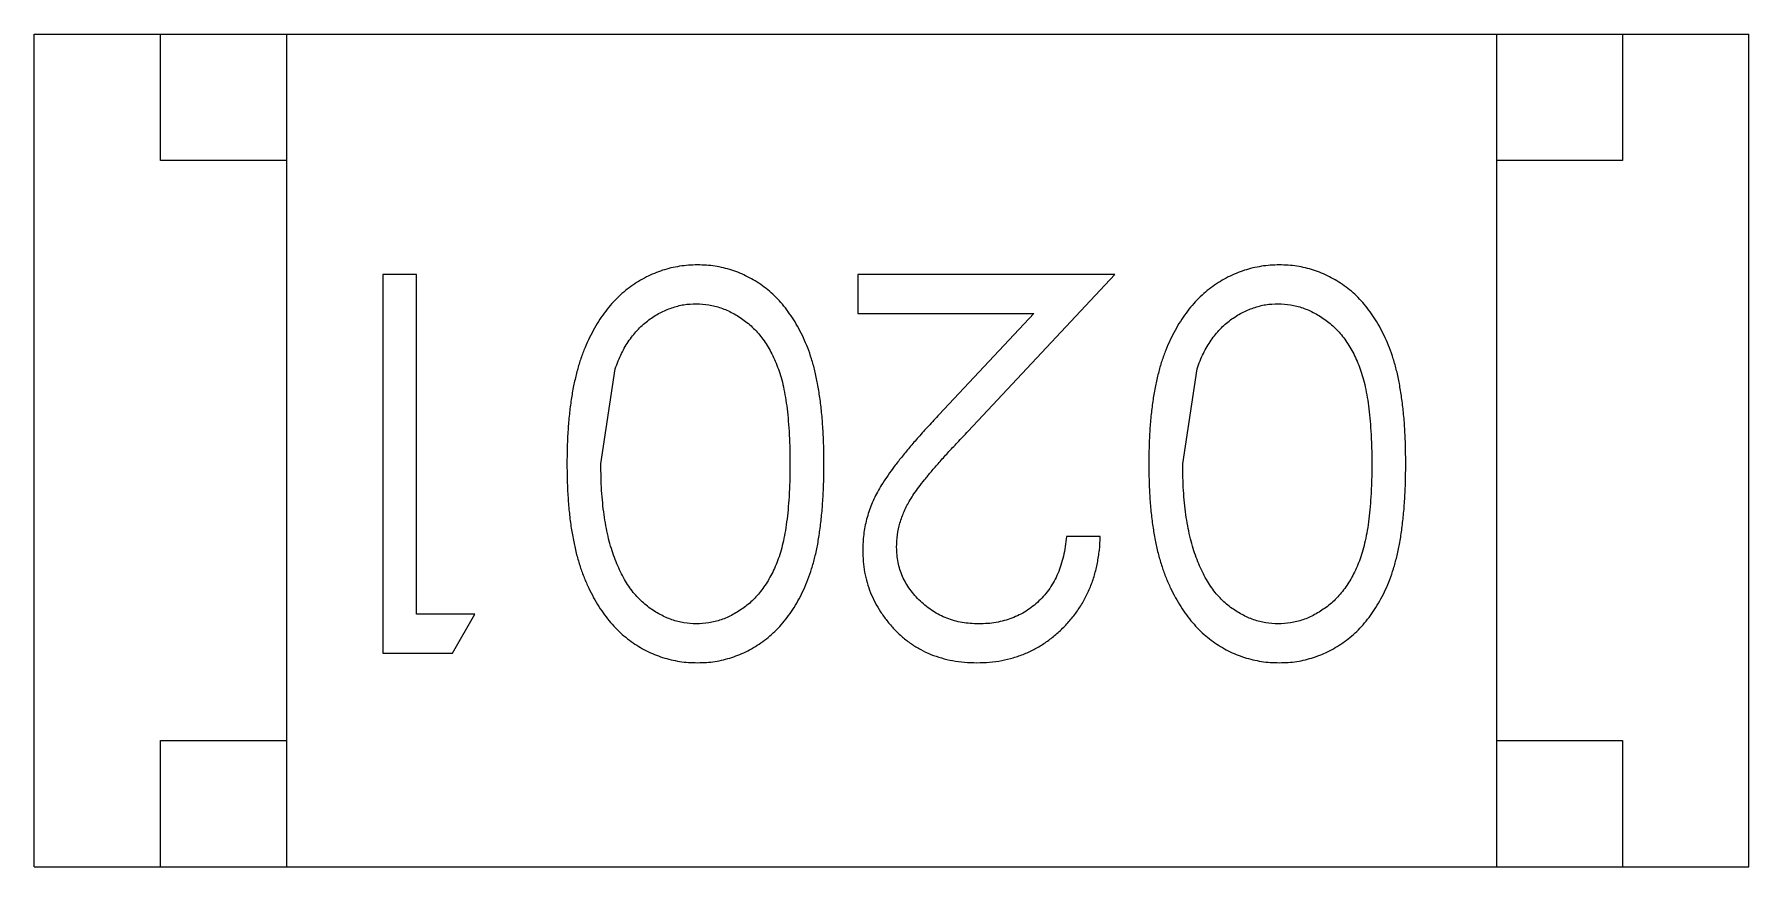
# Model space of a CAD drawing. Header units: inches. Extents: x -13 to 240, y -18 to 126.
# Drawn here: x 211.952 to 212.632, y 29.651 to 29.981 of the extents above; entities that cross this region are included whole.
import ezdxf

# ---------------------------------------------------------------- set-up
doc = ezdxf.new("R2010")
doc.units = ezdxf.units.IN
doc.header["$LTSCALE"] = 1.21
doc.header["$MEASUREMENT"] = 0
doc.layers.get('0').update_dxf_attribs({"linetype": 'CONTINUOUS'})

msp = doc.modelspace()

# ---------------------------------------------------------------- linework, layer by layer
at = {"color": 7, "linetype": 'Continuous'}
for p, q in [((211.95164, 29.98143), (212.63164, 29.98143)), ((211.95164, 29.65143), (211.95164, 29.98143)), ((212.00164, 29.93143), (212.00164, 29.98143)), ((212.05164, 29.98143), (212.05164, 29.65143)), ((212.53164, 29.98143), (212.53164, 29.65143)), ((212.58164, 29.98143), (212.58164, 29.93143)), ((212.63164, 29.65143), (212.63164, 29.98143)), ((212.05164, 29.93143), (212.00164, 29.93143)), ((212.58164, 29.93143), (212.53164, 29.93143)), ((212.1033, 29.88615), (212.08983, 29.88615)), ((212.08983, 29.88615), (212.08983, 29.73615)), ((212.1033, 29.75154), (212.1033, 29.88615)), ((212.38022, 29.88615), (212.2783, 29.88615)), ((212.2783, 29.88615), (212.2783, 29.87077)), ((212.32205, 29.82407), (212.38022, 29.88615)), ((212.2783, 29.87077), (212.3481, 29.87077)), ((212.3481, 29.87077), (212.31057, 29.83071)), ((212.17637, 29.81115), (212.18205, 29.84886)), ((212.40714, 29.81115), (212.41282, 29.84886)), ((212.37445, 29.78231), (212.36099, 29.78231)), ((212.12637, 29.75154), (212.1033, 29.75154)), ((212.11757, 29.73615), (212.12637, 29.75154)), ((212.08983, 29.73615), (212.11757, 29.73615)), ((212.00164, 29.70143), (212.05164, 29.70143)), ((212.00164, 29.65143), (212.00164, 29.70143)), ((212.53164, 29.70143), (212.58164, 29.70143)), ((212.58164, 29.70143), (212.58164, 29.65143)), ((211.95164, 29.65143), (212.63164, 29.65143))]:
    msp.add_line(p, q, dxfattribs=at)
for points, knots in [([(212.21468, 29.89), (212.21349, 29.88998), (212.21112, 29.88995), (212.2076, 29.88949), (212.20417, 29.88885), (212.20082, 29.88791), (212.19756, 29.88669), (212.19436, 29.88527), (212.19127, 29.8835), (212.18826, 29.88152), (212.18537, 29.87927), (212.18264, 29.87673), (212.18004, 29.87397), (212.17763, 29.87091), (212.17538, 29.86761), (212.17331, 29.86404), (212.17138, 29.86024), (212.16961, 29.85617), (212.16798, 29.85179), (212.16667, 29.84704), (212.16549, 29.84195), (212.16453, 29.8365), (212.16383, 29.83068), (212.16328, 29.82451), (212.16299, 29.81798), (212.16294, 29.81351), (212.16291, 29.81121)], [0, 0, 0, 0, 0.033824, 0.067298, 0.10028, 0.133019, 0.165736, 0.198792, 0.232372, 0.266409, 0.301016, 0.336196, 0.371972, 0.408574, 0.446394, 0.485225, 0.525372, 0.567224, 0.611081, 0.65775, 0.70702, 0.759235, 0.814484, 0.873227, 0.934937, 1, 1, 1, 1]), ([(212.26483, 29.81121), (212.26482, 29.8136), (212.26479, 29.81824), (212.26449, 29.825), (212.26399, 29.83136), (212.26327, 29.8373), (212.26237, 29.84283), (212.26132, 29.84798), (212.25999, 29.8527), (212.25848, 29.85704), (212.25678, 29.86104), (212.25492, 29.86476), (212.25291, 29.86823), (212.25073, 29.87143), (212.24843, 29.87441), (212.24596, 29.87713), (212.2433, 29.87957), (212.24051, 29.88176), (212.23759, 29.88368), (212.23457, 29.88537), (212.23148, 29.88683), (212.22828, 29.88796), (212.22501, 29.88888), (212.22166, 29.88953), (212.2182, 29.88994), (212.21587, 29.88998), (212.21468, 29.89)], [0, 0, 0, 0, 0.068113, 0.132564, 0.193427, 0.250218, 0.303569, 0.353576, 0.400235, 0.443586, 0.484619, 0.524292, 0.56238, 0.599049, 0.63494, 0.669782, 0.704009, 0.737842, 0.771098, 0.803896, 0.836415, 0.868639, 0.900715, 0.933378, 0.966213, 1, 1, 1, 1]), ([(212.44545, 29.89), (212.44426, 29.88998), (212.44189, 29.88995), (212.43837, 29.88949), (212.43493, 29.88885), (212.43159, 29.88791), (212.42833, 29.88669), (212.42513, 29.88527), (212.42204, 29.8835), (212.41903, 29.88152), (212.41614, 29.87927), (212.41341, 29.87673), (212.41081, 29.87397), (212.4084, 29.87091), (212.40615, 29.86761), (212.40408, 29.86404), (212.40215, 29.86024), (212.40038, 29.85617), (212.39875, 29.85179), (212.39744, 29.84704), (212.39626, 29.84195), (212.3953, 29.8365), (212.3946, 29.83068), (212.39405, 29.82451), (212.39376, 29.81798), (212.39371, 29.81351), (212.39368, 29.81121)], [0, 0, 0, 0, 0.033824, 0.067298, 0.10028, 0.133019, 0.165736, 0.198792, 0.232372, 0.266409, 0.301016, 0.336196, 0.371972, 0.408574, 0.446394, 0.485225, 0.525372, 0.567224, 0.611081, 0.65775, 0.70702, 0.759235, 0.814484, 0.873227, 0.934937, 1, 1, 1, 1]), ([(212.4956, 29.81121), (212.49559, 29.8136), (212.49556, 29.81824), (212.49526, 29.825), (212.49476, 29.83136), (212.49404, 29.8373), (212.49314, 29.84283), (212.49209, 29.84798), (212.49076, 29.8527), (212.48925, 29.85704), (212.48755, 29.86104), (212.48569, 29.86476), (212.48368, 29.86823), (212.4815, 29.87143), (212.4792, 29.87441), (212.47673, 29.87713), (212.47407, 29.87957), (212.47128, 29.88176), (212.46835, 29.88368), (212.46534, 29.88537), (212.46225, 29.88683), (212.45905, 29.88796), (212.45578, 29.88888), (212.45243, 29.88953), (212.44897, 29.88994), (212.44664, 29.88998), (212.44545, 29.89)], [0, 0, 0, 0, 0.068113, 0.132564, 0.193427, 0.250218, 0.303569, 0.353576, 0.400235, 0.443586, 0.484619, 0.524292, 0.56238, 0.599049, 0.63494, 0.669782, 0.704009, 0.737842, 0.771098, 0.803896, 0.836415, 0.868639, 0.900715, 0.933378, 0.966213, 1, 1, 1, 1]), ([(212.18205, 29.84886), (212.18244, 29.84991), (212.1832, 29.85196), (212.18453, 29.85489), (212.18599, 29.85761), (212.1876, 29.86014), (212.18935, 29.86245), (212.19119, 29.86459), (212.1932, 29.8665), (212.19601, 29.86874), (212.1997, 29.8711), (212.20441, 29.87309), (212.20925, 29.87441), (212.21257, 29.87455), (212.21423, 29.87461)], [0, 0, 0, 0, 0.075949, 0.148549, 0.218996, 0.286119, 0.351826, 0.416074, 0.478265, 0.540325, 0.660405, 0.774606, 0.887187, 1, 1, 1, 1]), ([(212.21423, 29.87461), (212.21588, 29.87453), (212.21919, 29.87437), (212.22406, 29.87306), (212.2288, 29.87099), (212.23257, 29.86861), (212.23542, 29.86631), (212.23748, 29.86439), (212.23936, 29.86224), (212.24114, 29.85993), (212.24277, 29.85742), (212.24423, 29.8547), (212.24559, 29.85181), (212.24684, 29.84869), (212.24793, 29.84528), (212.24885, 29.84151), (212.24961, 29.83737), (212.25029, 29.83286), (212.25075, 29.82796), (212.2511, 29.82269), (212.25136, 29.81704), (212.25137, 29.81316), (212.25137, 29.81115)], [0, 0, 0, 0, 0.060034, 0.120278, 0.182348, 0.247919, 0.281641, 0.315701, 0.350322, 0.385703, 0.421819, 0.459196, 0.497866, 0.538301, 0.58121, 0.628183, 0.679403, 0.734699, 0.794074, 0.858416, 0.927049, 1, 1, 1, 1]), ([(212.41282, 29.84886), (212.41321, 29.84991), (212.41397, 29.85196), (212.4153, 29.85489), (212.41676, 29.85761), (212.41837, 29.86014), (212.42012, 29.86245), (212.42196, 29.86459), (212.42397, 29.8665), (212.42678, 29.86874), (212.43047, 29.8711), (212.43517, 29.87309), (212.44002, 29.87441), (212.44334, 29.87455), (212.445, 29.87461)], [0, 0, 0, 0, 0.075949, 0.148549, 0.218996, 0.286119, 0.351826, 0.416074, 0.478265, 0.540325, 0.660405, 0.774606, 0.887187, 1, 1, 1, 1]), ([(212.445, 29.87461), (212.44665, 29.87453), (212.44996, 29.87437), (212.45483, 29.87306), (212.45957, 29.87099), (212.46334, 29.86861), (212.46619, 29.86631), (212.46825, 29.86439), (212.47013, 29.86224), (212.47191, 29.85993), (212.47354, 29.85742), (212.475, 29.8547), (212.47636, 29.85181), (212.47761, 29.84869), (212.4787, 29.84528), (212.47962, 29.84151), (212.48038, 29.83737), (212.48106, 29.83286), (212.48151, 29.82796), (212.48187, 29.82269), (212.48213, 29.81704), (212.48214, 29.81316), (212.48214, 29.81115)], [0, 0, 0, 0, 0.060034, 0.120278, 0.182348, 0.247919, 0.281641, 0.315701, 0.350322, 0.385703, 0.421819, 0.459196, 0.497866, 0.538301, 0.58121, 0.628183, 0.679403, 0.734699, 0.794074, 0.858416, 0.927049, 1, 1, 1, 1]), ([(212.31057, 29.83071), (212.30913, 29.82917), (212.30636, 29.8262), (212.30241, 29.82186), (212.29885, 29.81772), (212.29566, 29.81384), (212.2928, 29.81022), (212.29034, 29.80683), (212.28824, 29.80368), (212.2859, 29.79986), (212.28359, 29.79511), (212.28167, 29.78921), (212.28044, 29.78313), (212.28029, 29.77899), (212.28022, 29.7769)], [0, 0, 0, 0, 0.09953, 0.192079, 0.277712, 0.357454, 0.429648, 0.495771, 0.555538, 0.608657, 0.707578, 0.804328, 0.901298, 1, 1, 1, 1]), ([(212.29368, 29.7781), (212.29374, 29.77973), (212.29387, 29.78296), (212.29491, 29.78775), (212.29661, 29.7924), (212.29859, 29.79621), (212.30063, 29.79933), (212.30252, 29.80202), (212.30487, 29.80494), (212.30752, 29.80822), (212.31061, 29.81176), (212.31406, 29.81561), (212.31791, 29.81975), (212.32063, 29.82259), (212.32205, 29.82407)], [0, 0, 0, 0, 0.088014, 0.174976, 0.2638, 0.355443, 0.406413, 0.465519, 0.533076, 0.609353, 0.693899, 0.787171, 0.889197, 1, 1, 1, 1]), ([(212.16291, 29.81121), (212.16294, 29.80891), (212.16299, 29.80442), (212.16328, 29.79785), (212.16382, 29.79165), (212.16456, 29.7858), (212.16552, 29.78033), (212.16668, 29.7752), (212.1681, 29.77045), (212.16968, 29.76603), (212.17151, 29.76195), (212.17342, 29.7581), (212.17554, 29.75456), (212.17777, 29.75124), (212.1802, 29.74823), (212.18276, 29.74544), (212.18548, 29.74292), (212.18836, 29.7407), (212.19133, 29.7387), (212.19442, 29.737), (212.19759, 29.73554), (212.20085, 29.73437), (212.20419, 29.73343), (212.20761, 29.73277), (212.21112, 29.73237), (212.21349, 29.73233), (212.21468, 29.73231)], [0, 0, 0, 0, 0.065278, 0.127205, 0.186168, 0.241675, 0.294115, 0.343609, 0.390387, 0.434463, 0.476646, 0.517002, 0.555936, 0.593716, 0.630057, 0.665601, 0.700745, 0.734917, 0.768681, 0.802087, 0.834849, 0.867433, 0.900138, 0.932806, 0.966212, 1, 1, 1, 1]), ([(212.21468, 29.73231), (212.21587, 29.73233), (212.2182, 29.73236), (212.22166, 29.73277), (212.22503, 29.73343), (212.22831, 29.73438), (212.23153, 29.73553), (212.23465, 29.737), (212.23768, 29.73871), (212.24063, 29.74066), (212.24344, 29.74288), (212.24611, 29.74532), (212.24857, 29.74805), (212.2509, 29.751), (212.25304, 29.75422), (212.25508, 29.75766), (212.2569, 29.76136), (212.25857, 29.76533), (212.26005, 29.76963), (212.26133, 29.77433), (212.26245, 29.77944), (212.26329, 29.78499), (212.26399, 29.79095), (212.26449, 29.79733), (212.26479, 29.80414), (212.26482, 29.80881), (212.26483, 29.81121)], [0, 0, 0, 0, 0.033742, 0.066533, 0.099153, 0.13154, 0.164087, 0.196563, 0.229707, 0.263315, 0.297504, 0.331686, 0.366482, 0.4021, 0.438958, 0.476748, 0.515985, 0.556589, 0.599519, 0.645765, 0.695487, 0.748721, 0.805687, 0.866754, 0.931405, 1, 1, 1, 1]), ([(212.39368, 29.81121), (212.39371, 29.80891), (212.39376, 29.80442), (212.39405, 29.79785), (212.39459, 29.79165), (212.39533, 29.7858), (212.39629, 29.78033), (212.39744, 29.7752), (212.39887, 29.77045), (212.40045, 29.76603), (212.40228, 29.76195), (212.40418, 29.7581), (212.40631, 29.75456), (212.40854, 29.75124), (212.41097, 29.74823), (212.41353, 29.74544), (212.41625, 29.74292), (212.41913, 29.7407), (212.4221, 29.7387), (212.42519, 29.737), (212.42836, 29.73554), (212.43162, 29.73437), (212.43495, 29.73343), (212.43838, 29.73277), (212.44189, 29.73237), (212.44426, 29.73233), (212.44545, 29.73231)], [0, 0, 0, 0, 0.065278, 0.127205, 0.186168, 0.241675, 0.294115, 0.343609, 0.390387, 0.434463, 0.476646, 0.517002, 0.555936, 0.593716, 0.630057, 0.665601, 0.700745, 0.734917, 0.768681, 0.802087, 0.834849, 0.867433, 0.900138, 0.932806, 0.966212, 1, 1, 1, 1]), ([(212.44545, 29.73231), (212.44664, 29.73233), (212.44897, 29.73236), (212.45243, 29.73277), (212.45579, 29.73343), (212.45908, 29.73438), (212.4623, 29.73553), (212.46542, 29.737), (212.46844, 29.73871), (212.4714, 29.74066), (212.47421, 29.74288), (212.47688, 29.74532), (212.47934, 29.74805), (212.48167, 29.751), (212.48381, 29.75422), (212.48585, 29.75766), (212.48767, 29.76136), (212.48934, 29.76533), (212.49082, 29.76963), (212.4921, 29.77433), (212.49322, 29.77944), (212.49406, 29.78499), (212.49475, 29.79095), (212.49526, 29.79733), (212.49556, 29.80414), (212.49559, 29.80881), (212.4956, 29.81121)], [0, 0, 0, 0, 0.033742, 0.066533, 0.099153, 0.13154, 0.164087, 0.196563, 0.229707, 0.263315, 0.297504, 0.331686, 0.366482, 0.4021, 0.438958, 0.476748, 0.515985, 0.556589, 0.599519, 0.645765, 0.695487, 0.748721, 0.805687, 0.866754, 0.931405, 1, 1, 1, 1]), ([(212.21423, 29.74769), (212.21259, 29.74778), (212.20931, 29.74795), (212.20446, 29.74919), (212.19979, 29.75134), (212.19604, 29.75367), (212.19318, 29.75596), (212.19114, 29.75797), (212.18918, 29.76018), (212.18738, 29.76267), (212.18569, 29.76538), (212.18414, 29.76833), (212.18268, 29.77151), (212.18136, 29.77493), (212.18021, 29.77861), (212.17913, 29.7825), (212.17833, 29.78668), (212.17758, 29.79108), (212.17707, 29.79575), (212.17662, 29.80066), (212.17644, 29.80582), (212.1764, 29.80935), (212.17637, 29.81115)], [0, 0, 0, 0, 0.059689, 0.119507, 0.181075, 0.246162, 0.279894, 0.314468, 0.350403, 0.387474, 0.426147, 0.466624, 0.508745, 0.553328, 0.600058, 0.649177, 0.700552, 0.754894, 0.811825, 0.871514, 0.934319, 1, 1, 1, 1]), ([(212.25137, 29.81115), (212.25137, 29.80914), (212.25136, 29.80523), (212.2511, 29.79957), (212.25076, 29.79429), (212.25023, 29.78939), (212.24964, 29.78486), (212.24881, 29.78072), (212.2479, 29.77696), (212.24681, 29.77355), (212.24556, 29.77044), (212.24421, 29.76753), (212.24271, 29.76483), (212.24108, 29.76233), (212.23933, 29.76), (212.23744, 29.75787), (212.23543, 29.75592), (212.23256, 29.75368), (212.22882, 29.75132), (212.22412, 29.74918), (212.21921, 29.74795), (212.21589, 29.74778), (212.21423, 29.74769)], [0, 0, 0, 0, 0.073302, 0.142286, 0.206253, 0.266017, 0.321612, 0.372532, 0.419497, 0.462398, 0.502825, 0.541489, 0.579034, 0.615143, 0.650298, 0.684912, 0.718701, 0.752189, 0.817245, 0.879117, 0.939613, 1, 1, 1, 1]), ([(212.445, 29.74769), (212.44336, 29.74778), (212.44008, 29.74795), (212.43523, 29.74919), (212.43056, 29.75134), (212.42681, 29.75367), (212.42395, 29.75596), (212.42191, 29.75797), (212.41995, 29.76018), (212.41815, 29.76267), (212.41646, 29.76538), (212.41491, 29.76833), (212.41345, 29.77151), (212.41213, 29.77493), (212.41098, 29.77861), (212.4099, 29.7825), (212.4091, 29.78668), (212.40835, 29.79108), (212.40784, 29.79575), (212.40739, 29.80066), (212.40721, 29.80582), (212.40717, 29.80935), (212.40714, 29.81115)], [0, 0, 0, 0, 0.059689, 0.119507, 0.181075, 0.246162, 0.279894, 0.314468, 0.350403, 0.387474, 0.426147, 0.466624, 0.508745, 0.553328, 0.600058, 0.649177, 0.700552, 0.754894, 0.811825, 0.871514, 0.934319, 1, 1, 1, 1]), ([(212.48214, 29.81115), (212.48214, 29.80914), (212.48213, 29.80523), (212.48187, 29.79957), (212.48153, 29.79429), (212.481, 29.78939), (212.48041, 29.78486), (212.47958, 29.78072), (212.47867, 29.77696), (212.47758, 29.77355), (212.47633, 29.77044), (212.47498, 29.76753), (212.47348, 29.76483), (212.47185, 29.76233), (212.4701, 29.76), (212.46821, 29.75787), (212.46619, 29.75592), (212.46333, 29.75368), (212.45959, 29.75132), (212.45489, 29.74918), (212.44998, 29.74795), (212.44666, 29.74778), (212.445, 29.74769)], [0, 0, 0, 0, 0.073302, 0.142286, 0.206253, 0.266017, 0.321612, 0.372532, 0.419497, 0.462398, 0.502825, 0.541489, 0.579034, 0.615143, 0.650298, 0.684912, 0.718701, 0.752189, 0.817245, 0.879117, 0.939613, 1, 1, 1, 1]), ([(212.32622, 29.74769), (212.3251, 29.74772), (212.3229, 29.74778), (212.31967, 29.74821), (212.31657, 29.7489), (212.3136, 29.74989), (212.31076, 29.75116), (212.30806, 29.7527), (212.3055, 29.75455), (212.30308, 29.75664), (212.30088, 29.75892), (212.29898, 29.76134), (212.29733, 29.76386), (212.29598, 29.76649), (212.29495, 29.76925), (212.29424, 29.7721), (212.29376, 29.77506), (212.29371, 29.77708), (212.29368, 29.7781)], [0, 0, 0, 0, 0.068027, 0.133505, 0.19695, 0.26027, 0.322741, 0.384982, 0.448465, 0.513424, 0.578224, 0.640011, 0.700094, 0.760067, 0.819012, 0.877878, 0.938035, 1, 1, 1, 1]), ([(212.32553, 29.73231), (212.32721, 29.73234), (212.3305, 29.73242), (212.33533, 29.73309), (212.33996, 29.73422), (212.34439, 29.73573), (212.3486, 29.73775), (212.35262, 29.74016), (212.35644, 29.74302), (212.35999, 29.74633), (212.36326, 29.74993), (212.36614, 29.75383), (212.36857, 29.75799), (212.3706, 29.76239), (212.37223, 29.76701), (212.37338, 29.7719), (212.37419, 29.77701), (212.37436, 29.78052), (212.37445, 29.78231)], [0, 0, 0, 0, 0.06445, 0.126725, 0.187421, 0.247417, 0.306749, 0.366595, 0.427749, 0.490235, 0.553031, 0.614805, 0.676505, 0.738096, 0.801021, 0.864897, 0.931209, 1, 1, 1, 1]), ([(212.36099, 29.78231), (212.36086, 29.78097), (212.36061, 29.77837), (212.35987, 29.77459), (212.35893, 29.77104), (212.35769, 29.76771), (212.35618, 29.76463), (212.35444, 29.76177), (212.35245, 29.75913), (212.35018, 29.75676), (212.34772, 29.75463), (212.3451, 29.75276), (212.34232, 29.75118), (212.33939, 29.74992), (212.33631, 29.74893), (212.33308, 29.7482), (212.3297, 29.74778), (212.3274, 29.74772), (212.32622, 29.74769)], [0, 0, 0, 0, 0.073648, 0.143686, 0.210962, 0.275557, 0.338064, 0.399311, 0.4594, 0.51934, 0.579024, 0.637809, 0.695959, 0.754122, 0.813113, 0.873453, 0.935561, 1, 1, 1, 1]), ([(212.28022, 29.7769), (212.28026, 29.77541), (212.28035, 29.77249), (212.28092, 29.76818), (212.28193, 29.76404), (212.28326, 29.76001), (212.28507, 29.75617), (212.28724, 29.75248), (212.28977, 29.7489), (212.29271, 29.74555), (212.29591, 29.74241), (212.29946, 29.73974), (212.30321, 29.73743), (212.30719, 29.73552), (212.31145, 29.73409), (212.31594, 29.73307), (212.32066, 29.73242), (212.32389, 29.73234), (212.32553, 29.73231)], [0, 0, 0, 0, 0.06271, 0.123347, 0.183401, 0.242828, 0.302097, 0.36242, 0.423725, 0.487032, 0.550491, 0.612709, 0.674265, 0.73617, 0.799211, 0.863483, 0.930525, 1, 1, 1, 1])]:
    msp.add_open_spline(points, degree=3, knots=knots, dxfattribs=at)

doc.saveas('drawing.dxf')
